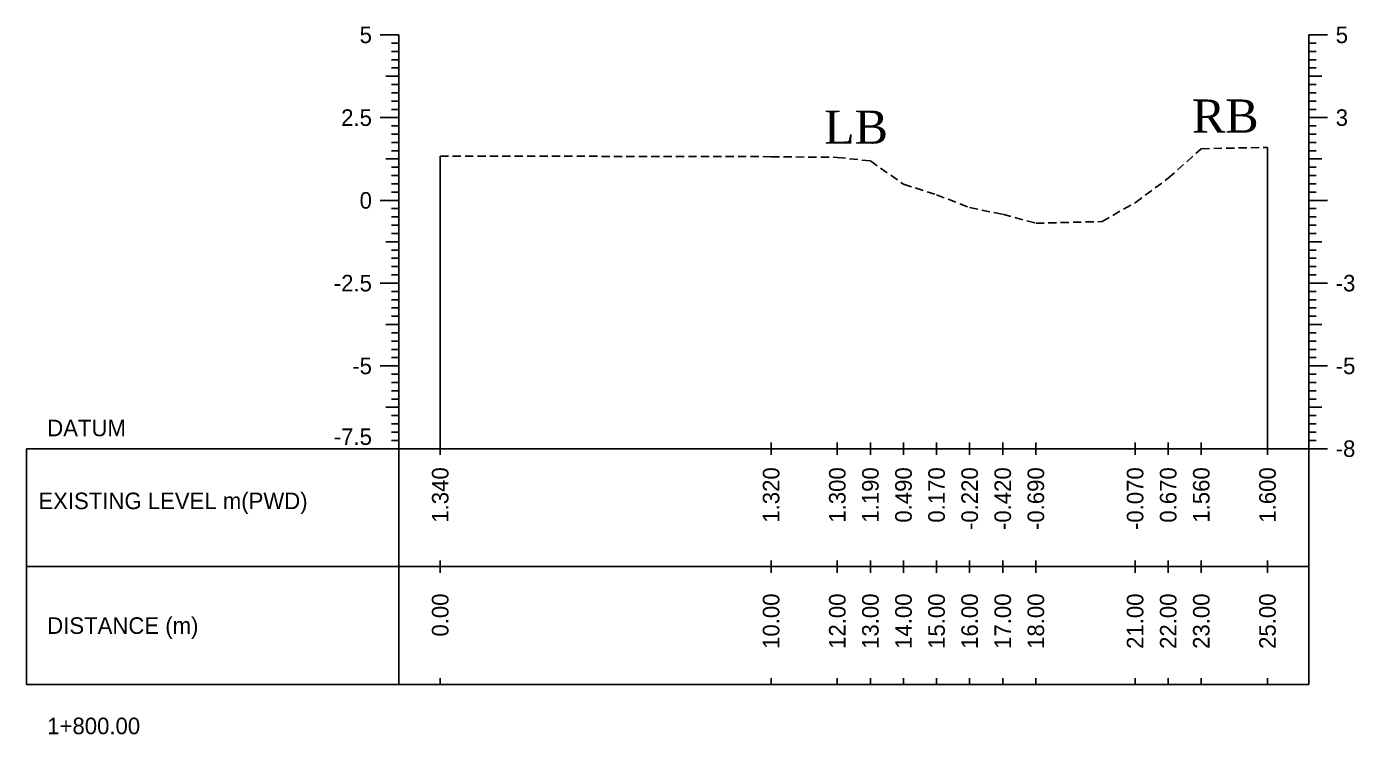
# Model space of a CAD drawing. Header units: inches. Extents: x 3247 to 4722, y -1199 to -293.
# Drawn here: x 4297.9 to 4338.03, y -983.36 to -961.97 of the extents above; entities that cross this region are included whole.
import ezdxf
from ezdxf.enums import TextEntityAlignment as Align

# ---------------------------------------------------------------- set-up
doc = ezdxf.new("R2010")
doc.units = ezdxf.units.IN
doc.header["$MEASUREMENT"] = 0
doc.linetypes.add('HIDDEN', pattern=[0.375, 0.25, -0.125])
doc.layers.add('CS_Drawing', color=7, linetype='Continuous')
doc.layers.add('GL', color=3, linetype='HIDDEN')
doc.styles.add('romans', font='romans.shx')

msp = doc.modelspace()

# ---------------------------------------------------------------- linework, layer by layer
at = {"layer": 'CS_Drawing'}
for p, q in [((4309.151, -962.224), (4308.588, -962.224)), ((4309.151, -962.224), (4308.757, -962.224)), ((4309.151, -962.224), (4308.926, -962.224)), ((4309.151, -974.724), (4309.151, -962.224)), ((4336.651, -962.224), (4337.213, -962.224)), ((4336.651, -962.224), (4337.044, -962.224)), ((4336.651, -962.224), (4336.876, -962.224)), ((4336.651, -974.724), (4336.651, -962.224)), ((4309.151, -962.474), (4308.926, -962.474)), ((4336.651, -962.474), (4336.876, -962.474)), ((4309.151, -962.724), (4308.926, -962.724)), ((4309.151, -962.974), (4308.926, -962.974)), ((4336.651, -962.724), (4336.876, -962.724)), ((4336.651, -962.974), (4336.876, -962.974)), ((4309.151, -963.474), (4308.757, -963.474)), ((4309.151, -963.224), (4308.926, -963.224)), ((4309.151, -963.474), (4308.926, -963.474)), ((4336.651, -963.224), (4336.876, -963.224)), ((4336.651, -963.474), (4337.044, -963.474)), ((4336.651, -963.474), (4336.876, -963.474)), ((4309.151, -963.724), (4308.926, -963.724)), ((4336.651, -963.724), (4336.876, -963.724)), ((4309.151, -963.974), (4308.926, -963.974)), ((4309.151, -964.224), (4308.926, -964.224)), ((4336.651, -963.974), (4336.876, -963.974)), ((4336.651, -964.224), (4336.876, -964.224)), ((4309.151, -964.474), (4308.926, -964.474)), ((4336.651, -964.474), (4336.876, -964.474)), ((4309.151, -964.724), (4308.588, -964.724)), ((4309.151, -964.724), (4308.757, -964.724)), ((4309.151, -964.724), (4308.926, -964.724)), ((4309.151, -964.974), (4308.926, -964.974)), ((4336.651, -964.724), (4337.213, -964.724)), ((4336.651, -964.724), (4337.044, -964.724)), ((4336.651, -964.724), (4336.876, -964.724)), ((4336.651, -964.974), (4336.876, -964.974)), ((4309.151, -965.224), (4308.926, -965.224)), ((4309.151, -965.474), (4308.926, -965.474)), ((4336.651, -965.224), (4336.876, -965.224)), ((4336.651, -965.474), (4336.876, -965.474)), ((4309.151, -965.724), (4308.926, -965.724)), ((4310.401, -974.724), (4310.401, -965.884)), ((4335.401, -974.724), (4335.401, -965.624)), ((4336.651, -965.724), (4336.876, -965.724)), ((4309.151, -965.974), (4308.757, -965.974)), ((4309.151, -965.974), (4308.926, -965.974)), ((4309.151, -966.224), (4308.926, -966.224)), ((4336.651, -965.974), (4337.044, -965.974)), ((4336.651, -965.974), (4336.876, -965.974)), ((4336.651, -966.224), (4336.876, -966.224)), ((4309.151, -966.474), (4308.926, -966.474)), ((4336.651, -966.474), (4336.876, -966.474)), ((4309.151, -966.724), (4308.926, -966.724)), ((4309.151, -966.974), (4308.926, -966.974)), ((4336.651, -966.724), (4336.876, -966.724)), ((4336.651, -966.974), (4336.876, -966.974)), ((4309.151, -967.224), (4308.588, -967.224)), ((4309.151, -967.224), (4308.757, -967.224)), ((4309.151, -967.224), (4308.926, -967.224)), ((4309.151, -967.474), (4308.926, -967.474)), ((4336.651, -967.224), (4337.213, -967.224)), ((4336.651, -967.224), (4337.044, -967.224)), ((4336.651, -967.224), (4336.876, -967.224)), ((4336.651, -967.474), (4336.876, -967.474)), ((4309.151, -967.724), (4308.926, -967.724)), ((4336.651, -967.724), (4336.876, -967.724)), ((4309.151, -967.974), (4308.926, -967.974)), ((4309.151, -968.224), (4308.926, -968.224)), ((4336.651, -967.974), (4336.876, -967.974)), ((4336.651, -968.224), (4336.876, -968.224)), ((4309.151, -968.474), (4308.757, -968.474)), ((4309.151, -968.474), (4308.926, -968.474)), ((4336.651, -968.474), (4337.044, -968.474)), ((4336.651, -968.474), (4336.876, -968.474)), ((4309.151, -968.724), (4308.926, -968.724)), ((4309.151, -968.974), (4308.926, -968.974)), ((4336.651, -968.724), (4336.876, -968.724)), ((4336.651, -968.974), (4336.876, -968.974)), ((4309.151, -969.224), (4308.926, -969.224)), ((4309.151, -969.474), (4308.926, -969.474)), ((4336.651, -969.224), (4336.876, -969.224)), ((4336.651, -969.474), (4336.876, -969.474)), ((4309.151, -969.724), (4308.588, -969.724)), ((4309.151, -969.724), (4308.757, -969.724)), ((4309.151, -969.724), (4308.926, -969.724)), ((4336.651, -969.724), (4337.213, -969.724)), ((4336.651, -969.724), (4337.044, -969.724)), ((4336.651, -969.724), (4336.876, -969.724)), ((4309.151, -969.974), (4308.926, -969.974)), ((4309.151, -970.224), (4308.926, -970.224)), ((4336.651, -969.974), (4336.876, -969.974)), ((4336.651, -970.224), (4336.876, -970.224)), ((4309.151, -970.474), (4308.926, -970.474)), ((4336.651, -970.474), (4336.876, -970.474)), ((4309.151, -970.974), (4308.757, -970.974)), ((4309.151, -970.724), (4308.926, -970.724)), ((4309.151, -970.974), (4308.926, -970.974)), ((4336.651, -970.724), (4336.876, -970.724)), ((4336.651, -970.974), (4337.044, -970.974)), ((4336.651, -970.974), (4336.876, -970.974)), ((4309.151, -971.224), (4308.926, -971.224)), ((4309.151, -971.474), (4308.926, -971.474)), ((4336.651, -971.224), (4336.876, -971.224)), ((4336.651, -971.474), (4336.876, -971.474)), ((4309.151, -971.724), (4308.926, -971.724)), ((4336.651, -971.724), (4336.876, -971.724)), ((4309.151, -972.224), (4308.588, -972.224)), ((4309.151, -972.224), (4308.757, -972.224)), ((4309.151, -971.974), (4308.926, -971.974)), ((4309.151, -972.224), (4308.926, -972.224)), ((4336.651, -971.974), (4336.876, -971.974)), ((4336.651, -972.224), (4337.213, -972.224)), ((4336.651, -972.224), (4337.044, -972.224)), ((4336.651, -972.224), (4336.876, -972.224)), ((4309.151, -972.474), (4308.926, -972.474)), ((4309.151, -972.724), (4308.926, -972.724)), ((4336.651, -972.474), (4336.876, -972.474)), ((4336.651, -972.724), (4336.876, -972.724)), ((4309.151, -972.974), (4308.926, -972.974)), ((4336.651, -972.974), (4336.876, -972.974)), ((4309.151, -973.474), (4308.757, -973.474)), ((4309.151, -973.224), (4308.926, -973.224)), ((4309.151, -973.474), (4308.926, -973.474)), ((4336.651, -973.224), (4336.876, -973.224)), ((4336.651, -973.474), (4337.044, -973.474)), ((4336.651, -973.474), (4336.876, -973.474)), ((4309.151, -973.724), (4308.926, -973.724)), ((4336.651, -973.724), (4336.876, -973.724)), ((4309.151, -973.974), (4308.926, -973.974)), ((4309.151, -974.224), (4308.926, -974.224)), ((4336.651, -973.974), (4336.876, -973.974)), ((4336.651, -974.224), (4336.876, -974.224)), ((4297.901, -974.724), (4309.151, -974.724)), ((4297.901, -974.724), (4297.901, -981.849)), ((4309.151, -974.724), (4308.588, -974.724)), ((4309.151, -974.724), (4308.757, -974.724)), ((4309.151, -974.474), (4308.926, -974.474)), ((4309.151, -974.724), (4308.926, -974.724)), ((4309.151, -974.724), (4336.651, -974.724)), ((4309.151, -974.724), (4309.151, -981.849)), ((4310.401, -974.911), (4310.401, -974.536)), ((4320.401, -974.911), (4320.401, -974.536)), ((4322.401, -974.911), (4322.401, -974.536)), ((4323.401, -974.911), (4323.401, -974.536)), ((4324.401, -974.911), (4324.401, -974.536)), ((4325.401, -974.911), (4325.401, -974.536)), ((4326.401, -974.911), (4326.401, -974.536)), ((4327.401, -974.911), (4327.401, -974.536)), ((4328.401, -974.911), (4328.401, -974.536)), ((4331.401, -974.911), (4331.401, -974.536)), ((4332.401, -974.911), (4332.401, -974.536)), ((4333.401, -974.911), (4333.401, -974.536)), ((4335.401, -974.911), (4335.401, -974.536)), ((4336.651, -974.474), (4336.876, -974.474)), ((4336.651, -974.724), (4337.213, -974.724)), ((4336.651, -974.724), (4337.044, -974.724)), ((4336.651, -974.724), (4336.876, -974.724)), ((4336.651, -974.724), (4336.651, -981.849)), ((4297.901, -978.286), (4309.151, -978.286)), ((4309.151, -978.286), (4336.651, -978.286)), ((4309.151, -978.286), (4336.651, -978.286)), ((4310.401, -978.474), (4310.401, -978.099)), ((4320.401, -978.474), (4320.401, -978.099)), ((4322.401, -978.474), (4322.401, -978.099)), ((4323.401, -978.474), (4323.401, -978.099)), ((4324.401, -978.474), (4324.401, -978.099)), ((4325.401, -978.474), (4325.401, -978.099)), ((4326.401, -978.474), (4326.401, -978.099)), ((4327.401, -978.474), (4327.401, -978.099)), ((4328.401, -978.474), (4328.401, -978.099)), ((4331.401, -978.474), (4331.401, -978.099)), ((4332.401, -978.474), (4332.401, -978.099)), ((4333.401, -978.474), (4333.401, -978.099)), ((4335.401, -978.474), (4335.401, -978.099)), ((4297.901, -981.849), (4309.151, -981.849)), ((4309.151, -981.849), (4336.651, -981.849)), ((4310.401, -981.849), (4310.401, -981.661)), ((4320.401, -981.849), (4320.401, -981.661)), ((4322.401, -981.849), (4322.401, -981.661)), ((4323.401, -981.849), (4323.401, -981.661)), ((4324.401, -981.849), (4324.401, -981.661)), ((4325.401, -981.849), (4325.401, -981.661)), ((4326.401, -981.849), (4326.401, -981.661)), ((4327.401, -981.849), (4327.401, -981.661)), ((4328.401, -981.849), (4328.401, -981.661)), ((4331.401, -981.849), (4331.401, -981.661)), ((4332.401, -981.849), (4332.401, -981.661)), ((4333.401, -981.849), (4333.401, -981.661)), ((4335.401, -981.849), (4335.401, -981.661))]:
    msp.add_line(p, q, dxfattribs=at)
at = {"layer": 'GL'}
msp.add_lwpolyline([(4310.401, -965.884), (4320.401, -965.904), (4322.401, -965.924), (4323.401, -966.034), (4324.401, -966.734), (4325.401, -967.054), (4326.401, -967.444), (4327.401, -967.644), (4328.401, -967.914), (4330.401, -967.864), (4330.401, -967.864), (4331.401, -967.294), (4332.401, -966.554), (4333.401, -965.664), (4335.401, -965.624)], dxfattribs=at)

# ---------------------------------------------------------------- texts
at = {"char_height": 1, "width": 685.10646, "attachment_point": 1, "style": 'romans'}
for s, insert in [('{\\fTimes New Roman|b0|i0|c0|p18;RB}', (4333.12, -964.176)), ('{\\fTimes New Roman|b0|i0|c0|p18;LB}', (4322.004, -964.512))]:
    msp.add_mtext(s, dxfattribs=dict(at, insert=insert))
at = {"layer": 'CS_Drawing'}
for s, p in [('5', (4308.338, -962.224)), ('2.5', (4308.338, -964.724)), ('0', (4308.338, -967.224)), ('-2.5', (4308.338, -969.724)), ('-5', (4308.338, -972.224))]:
    msp.add_text(s, height=0.5, dxfattribs=at).set_placement(p, align=Align.MIDDLE_RIGHT)
for s, p in [('5', (4337.463, -962.224)), ('3', (4337.463, -964.724)), ('-3', (4337.463, -969.724)), ('-5', (4337.463, -972.224)), ('DATUM', (4298.526, -974.099)), ('-8', (4337.463, -974.724)), ('-8', (4337.463, -974.724)), ('EXISTING LEVEL m(PWD)', (4298.258, -976.301)), ('DISTANCE (m)', (4298.526, -980.068)), ('1+800.00', (4298.526, -983.099))]:
    msp.add_text(s, height=0.5, dxfattribs=at).set_placement(p, align=Align.MIDDLE_LEFT)
msp.add_text('-7.5', height=0.5, dxfattribs=at).set_placement((4308.338, -974.611), align=Align.RIGHT)
for s, p in [('1.340', (4310.401, -975.286)), ('1.320', (4320.401, -975.286)), ('1.300', (4322.401, -975.286)), ('1.190', (4323.401, -975.286)), ('0.490', (4324.401, -975.286)), ('0.170', (4325.401, -975.286)), ('-0.220', (4326.401, -975.286)), ('-0.420', (4327.401, -975.286)), ('-0.690', (4328.401, -975.286)), ('-0.070', (4331.401, -975.286)), ('0.670', (4332.401, -975.286)), ('1.560', (4333.401, -975.286)), ('1.600', (4335.401, -975.286)), ('0.00', (4310.401, -979.099)), ('10.00', (4320.401, -979.099)), ('12.00', (4322.401, -979.099)), ('13.00', (4323.401, -979.099)), ('14.00', (4324.401, -979.099)), ('15.00', (4325.401, -979.099)), ('16.00', (4326.401, -979.099)), ('17.00', (4327.401, -979.099)), ('18.00', (4328.401, -979.099)), ('21.00', (4331.401, -979.099)), ('22.00', (4332.401, -979.099)), ('23.00', (4333.401, -979.099)), ('25.00', (4335.401, -979.099))]:
    msp.add_text(s, height=0.5, rotation=90, dxfattribs=at).set_placement(p, align=Align.MIDDLE_RIGHT)

doc.saveas('drawing.dxf')
